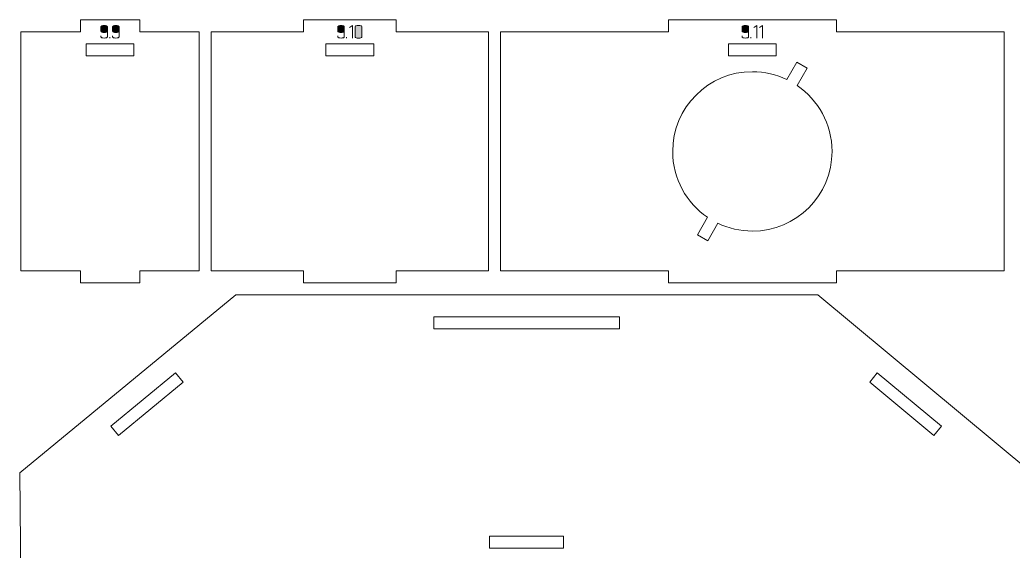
# Model space of a CAD drawing. Header units: centimetres. Extents: x -191 to 212, y -234 to 239.
# Drawn here: x 86.38 to 111.31, y -210.82 to -197.49 of the extents above; entities that cross this region are included whole.
import ezdxf

# ---------------------------------------------------------------- set-up
doc = ezdxf.new("R2010")
doc.units = ezdxf.units.CM
doc.header["$MEASUREMENT"] = 0
doc.layers.add('Capa 1', color=7, linetype='Continuous')

msp = doc.modelspace()

# ---------------------------------------------------------------- hatches: boundary and pattern name
at = {"layer": 'Capa 1', "true_color": 0x3e4095}
h = msp.add_hatch(color=175, dxfattribs=at)
edge = h.paths.add_edge_path()
edge.add_spline(control_points=[(88.41371, -197.77683), (88.41371, -197.78661), (88.42158, -197.79494), (88.43733, -197.80182), (88.45307, -197.8087), (88.47272, -197.81214), (88.49626, -197.81214), (88.5195, -197.81275), (88.53906, -197.80992), (88.55496, -197.80366), (88.57086, -197.79739), (88.57881, -197.78844), (88.57881, -197.77683), (88.57881, -197.77683), (88.57881, -197.66951), (88.57881, -197.66951), (88.57881, -197.65973), (88.57094, -197.6514), (88.55519, -197.64452), (88.53945, -197.63764), (88.5198, -197.6342), (88.49626, -197.6342), (88.47272, -197.6342), (88.45307, -197.63764), (88.43733, -197.64452), (88.42158, -197.6514), (88.41371, -197.65973), (88.41371, -197.66951), (88.41371, -197.66951), (88.41371, -197.77683), (88.41371, -197.77683)], knot_values=[0, 0, 0, 0, 0.1, 0.1, 0.1, 0.2, 0.2, 0.2, 0.3, 0.3, 0.3, 0.4, 0.4, 0.4, 0.5, 0.5, 0.5, 0.6, 0.6, 0.6, 0.7, 0.7, 0.7, 0.8, 0.8, 0.8, 0.9, 0.9, 0.9, 1, 1, 1, 1], degree=3, periodic=1)
h = msp.add_hatch(color=175, dxfattribs=at)
edge = h.paths.add_edge_path()
edge.add_spline(control_points=[(88.49626, -197.95064), (88.47272, -197.95064), (88.45307, -197.9472), (88.43733, -197.94032), (88.42158, -197.93344), (88.41371, -197.92511), (88.41371, -197.91533), (88.41371, -197.91533), (88.41371, -197.8901), (88.41371, -197.8901), (88.41371, -197.8901), (88.41371, -197.91533), (88.41371, -197.91533), (88.41371, -197.92511), (88.42158, -197.93344), (88.43733, -197.94032), (88.45307, -197.9472), (88.47272, -197.95064), (88.49626, -197.95064), (88.5198, -197.95064), (88.53945, -197.9472), (88.55519, -197.94032), (88.57094, -197.93344), (88.57881, -197.92511), (88.57881, -197.91533), (88.57881, -197.91533), (88.57881, -197.77683), (88.57881, -197.77683), (88.57881, -197.78844), (88.57086, -197.79739), (88.55496, -197.80366), (88.53906, -197.80992), (88.5195, -197.81275), (88.49626, -197.81214), (88.47272, -197.81214), (88.45307, -197.8087), (88.43733, -197.80182), (88.42158, -197.79494), (88.41371, -197.78661), (88.41371, -197.77683), (88.41371, -197.77683), (88.41371, -197.66951), (88.41371, -197.66951), (88.41371, -197.65973), (88.42158, -197.6514), (88.43733, -197.64452), (88.45307, -197.63764), (88.47272, -197.6342), (88.49626, -197.6342), (88.5198, -197.6342), (88.53945, -197.63764), (88.55519, -197.64452), (88.57094, -197.6514), (88.57881, -197.65973), (88.57881, -197.66951), (88.57881, -197.66951), (88.57881, -197.77683), (88.57881, -197.77683), (88.57881, -197.77683), (88.57881, -197.91533), (88.57881, -197.91533), (88.57881, -197.92511), (88.57094, -197.93344), (88.55519, -197.94032), (88.53945, -197.9472), (88.5198, -197.95064), (88.49626, -197.95064)], knot_values=[0, 0, 0, 0, 0.04545455, 0.04545455, 0.04545455, 0.09090909, 0.09090909, 0.09090909, 0.13636364, 0.13636364, 0.13636364, 0.18181818, 0.18181818, 0.18181818, 0.22727273, 0.22727273, 0.22727273, 0.27272727, 0.27272727, 0.27272727, 0.31818182, 0.31818182, 0.31818182, 0.36363636, 0.36363636, 0.36363636, 0.40909091, 0.40909091, 0.40909091, 0.45454545, 0.45454545, 0.45454545, 0.5, 0.5, 0.5, 0.54545455, 0.54545455, 0.54545455, 0.59090909, 0.59090909, 0.59090909, 0.63636364, 0.63636364, 0.63636364, 0.68181818, 0.68181818, 0.68181818, 0.72727273, 0.72727273, 0.72727273, 0.77272727, 0.77272727, 0.77272727, 0.81818182, 0.81818182, 0.81818182, 0.86363636, 0.86363636, 0.86363636, 0.90909091, 0.90909091, 0.90909091, 0.95454545, 0.95454545, 0.95454545, 1, 1, 1, 1], degree=3, periodic=1)
h = msp.add_hatch(color=175, dxfattribs=at)
edge = h.paths.add_edge_path()
edge.add_spline(control_points=[(88.70722, -197.77683), (88.70722, -197.78661), (88.71509, -197.79494), (88.73084, -197.80182), (88.74658, -197.8087), (88.76623, -197.81214), (88.78977, -197.81214), (88.81301, -197.81275), (88.83257, -197.80992), (88.84847, -197.80366), (88.86437, -197.79739), (88.87232, -197.78844), (88.87232, -197.77683), (88.87232, -197.77683), (88.87232, -197.66951), (88.87232, -197.66951), (88.87232, -197.65973), (88.86445, -197.6514), (88.8487, -197.64452), (88.83296, -197.63764), (88.81331, -197.6342), (88.78977, -197.6342), (88.76623, -197.6342), (88.74658, -197.63764), (88.73084, -197.64452), (88.71509, -197.6514), (88.70722, -197.65973), (88.70722, -197.66951), (88.70722, -197.66951), (88.70722, -197.77683), (88.70722, -197.77683)], knot_values=[0, 0, 0, 0, 0.1, 0.1, 0.1, 0.2, 0.2, 0.2, 0.3, 0.3, 0.3, 0.4, 0.4, 0.4, 0.5, 0.5, 0.5, 0.6, 0.6, 0.6, 0.7, 0.7, 0.7, 0.8, 0.8, 0.8, 0.9, 0.9, 0.9, 1, 1, 1, 1], degree=3, periodic=1)
h = msp.add_hatch(color=175, dxfattribs=at)
edge = h.paths.add_edge_path()
edge.add_spline(control_points=[(88.78977, -197.95064), (88.76623, -197.95064), (88.74658, -197.9472), (88.73084, -197.94032), (88.71509, -197.93344), (88.70722, -197.92511), (88.70722, -197.91533), (88.70722, -197.91533), (88.70722, -197.8901), (88.70722, -197.8901), (88.70722, -197.8901), (88.70722, -197.91533), (88.70722, -197.91533), (88.70722, -197.92511), (88.71509, -197.93344), (88.73084, -197.94032), (88.74658, -197.9472), (88.76623, -197.95064), (88.78977, -197.95064), (88.81331, -197.95064), (88.83296, -197.9472), (88.8487, -197.94032), (88.86445, -197.93344), (88.87232, -197.92511), (88.87232, -197.91533), (88.87232, -197.91533), (88.87232, -197.77683), (88.87232, -197.77683), (88.87232, -197.78844), (88.86437, -197.79739), (88.84847, -197.80366), (88.83257, -197.80992), (88.81301, -197.81275), (88.78977, -197.81214), (88.76623, -197.81214), (88.74658, -197.8087), (88.73084, -197.80182), (88.71509, -197.79494), (88.70722, -197.78661), (88.70722, -197.77683), (88.70722, -197.77683), (88.70722, -197.66951), (88.70722, -197.66951), (88.70722, -197.65973), (88.71509, -197.6514), (88.73084, -197.64452), (88.74658, -197.63764), (88.76623, -197.6342), (88.78977, -197.6342), (88.81331, -197.6342), (88.83296, -197.63764), (88.8487, -197.64452), (88.86445, -197.6514), (88.87232, -197.65973), (88.87232, -197.66951), (88.87232, -197.66951), (88.87232, -197.77683), (88.87232, -197.77683), (88.87232, -197.77683), (88.87232, -197.91533), (88.87232, -197.91533), (88.87232, -197.92511), (88.86445, -197.93344), (88.8487, -197.94032), (88.83296, -197.9472), (88.81331, -197.95064), (88.78977, -197.95064)], knot_values=[0, 0, 0, 0, 0.04545455, 0.04545455, 0.04545455, 0.09090909, 0.09090909, 0.09090909, 0.13636364, 0.13636364, 0.13636364, 0.18181818, 0.18181818, 0.18181818, 0.22727273, 0.22727273, 0.22727273, 0.27272727, 0.27272727, 0.27272727, 0.31818182, 0.31818182, 0.31818182, 0.36363636, 0.36363636, 0.36363636, 0.40909091, 0.40909091, 0.40909091, 0.45454545, 0.45454545, 0.45454545, 0.5, 0.5, 0.5, 0.54545455, 0.54545455, 0.54545455, 0.59090909, 0.59090909, 0.59090909, 0.63636364, 0.63636364, 0.63636364, 0.68181818, 0.68181818, 0.68181818, 0.72727273, 0.72727273, 0.72727273, 0.77272727, 0.77272727, 0.77272727, 0.81818182, 0.81818182, 0.81818182, 0.86363636, 0.86363636, 0.86363636, 0.90909091, 0.90909091, 0.90909091, 0.95454545, 0.95454545, 0.95454545, 1, 1, 1, 1], degree=3, periodic=1)
h = msp.add_hatch(color=175, dxfattribs=at)
edge = h.paths.add_edge_path()
edge.add_spline(control_points=[(94.35863, -197.77683), (94.35863, -197.78661), (94.3665, -197.79494), (94.38225, -197.80182), (94.39799, -197.8087), (94.41764, -197.81214), (94.44118, -197.81214), (94.46442, -197.81275), (94.48398, -197.80992), (94.49988, -197.80366), (94.51578, -197.79739), (94.52373, -197.78844), (94.52373, -197.77683), (94.52373, -197.77683), (94.52373, -197.66951), (94.52373, -197.66951), (94.52373, -197.65973), (94.51586, -197.6514), (94.50011, -197.64452), (94.48437, -197.63764), (94.46472, -197.6342), (94.44118, -197.6342), (94.41764, -197.6342), (94.39799, -197.63764), (94.38225, -197.64452), (94.3665, -197.6514), (94.35863, -197.65973), (94.35863, -197.66951), (94.35863, -197.66951), (94.35863, -197.77683), (94.35863, -197.77683)], knot_values=[0, 0, 0, 0, 0.1, 0.1, 0.1, 0.2, 0.2, 0.2, 0.3, 0.3, 0.3, 0.4, 0.4, 0.4, 0.5, 0.5, 0.5, 0.6, 0.6, 0.6, 0.7, 0.7, 0.7, 0.8, 0.8, 0.8, 0.9, 0.9, 0.9, 1, 1, 1, 1], degree=3, periodic=1)
h = msp.add_hatch(color=175, dxfattribs=at)
edge = h.paths.add_edge_path()
edge.add_spline(control_points=[(94.44118, -197.95064), (94.41764, -197.95064), (94.39799, -197.9472), (94.38225, -197.94032), (94.3665, -197.93344), (94.35863, -197.92511), (94.35863, -197.91533), (94.35863, -197.91533), (94.35863, -197.8901), (94.35863, -197.8901), (94.35863, -197.8901), (94.35863, -197.91533), (94.35863, -197.91533), (94.35863, -197.92511), (94.3665, -197.93344), (94.38225, -197.94032), (94.39799, -197.9472), (94.41764, -197.95064), (94.44118, -197.95064), (94.46472, -197.95064), (94.48437, -197.9472), (94.50011, -197.94032), (94.51586, -197.93344), (94.52373, -197.92511), (94.52373, -197.91533), (94.52373, -197.91533), (94.52373, -197.77683), (94.52373, -197.77683), (94.52373, -197.78844), (94.51578, -197.79739), (94.49988, -197.80366), (94.48398, -197.80992), (94.46442, -197.81275), (94.44118, -197.81214), (94.41764, -197.81214), (94.39799, -197.8087), (94.38225, -197.80182), (94.3665, -197.79494), (94.35863, -197.78661), (94.35863, -197.77683), (94.35863, -197.77683), (94.35863, -197.66951), (94.35863, -197.66951), (94.35863, -197.65973), (94.3665, -197.6514), (94.38225, -197.64452), (94.39799, -197.63764), (94.41764, -197.6342), (94.44118, -197.6342), (94.46472, -197.6342), (94.48437, -197.63764), (94.50011, -197.64452), (94.51586, -197.6514), (94.52373, -197.65973), (94.52373, -197.66951), (94.52373, -197.66951), (94.52373, -197.77683), (94.52373, -197.77683), (94.52373, -197.77683), (94.52373, -197.91533), (94.52373, -197.91533), (94.52373, -197.92511), (94.51586, -197.93344), (94.50011, -197.94032), (94.48437, -197.9472), (94.46472, -197.95064), (94.44118, -197.95064)], knot_values=[0, 0, 0, 0, 0.04545455, 0.04545455, 0.04545455, 0.09090909, 0.09090909, 0.09090909, 0.13636364, 0.13636364, 0.13636364, 0.18181818, 0.18181818, 0.18181818, 0.22727273, 0.22727273, 0.22727273, 0.27272727, 0.27272727, 0.27272727, 0.31818182, 0.31818182, 0.31818182, 0.36363636, 0.36363636, 0.36363636, 0.40909091, 0.40909091, 0.40909091, 0.45454545, 0.45454545, 0.45454545, 0.5, 0.5, 0.5, 0.54545455, 0.54545455, 0.54545455, 0.59090909, 0.59090909, 0.59090909, 0.63636364, 0.63636364, 0.63636364, 0.68181818, 0.68181818, 0.68181818, 0.72727273, 0.72727273, 0.72727273, 0.77272727, 0.77272727, 0.77272727, 0.81818182, 0.81818182, 0.81818182, 0.86363636, 0.86363636, 0.86363636, 0.90909091, 0.90909091, 0.90909091, 0.95454545, 0.95454545, 0.95454545, 1, 1, 1, 1], degree=3, periodic=1)
h = msp.add_hatch(color=175, dxfattribs=at)
edge = h.paths.add_edge_path()
edge.add_spline(control_points=[(94.72827, -197.63374), (94.72827, -197.63374), (94.65214, -197.68648), (94.65214, -197.68648), (94.65214, -197.68648), (94.72827, -197.63374), (94.72827, -197.63374), (94.72827, -197.63374), (94.72827, -197.95064), (94.72827, -197.95064), (94.72827, -197.95064), (94.72827, -197.63374), (94.72827, -197.63374)], knot_values=[0, 0, 0, 0, 0.25, 0.25, 0.25, 0.5, 0.5, 0.5, 0.75, 0.75, 0.75, 1, 1, 1, 1], degree=3, periodic=1)
h = msp.add_hatch(color=175, dxfattribs=at)
edge = h.paths.add_edge_path()
edge.add_spline(control_points=[(94.7989, -197.92679), (94.7989, -197.93658), (94.80677, -197.943), (94.82252, -197.94605), (94.83826, -197.94911), (94.85791, -197.95064), (94.88145, -197.95064), (94.90499, -197.95064), (94.92464, -197.94911), (94.94038, -197.94605), (94.95613, -197.943), (94.964, -197.93658), (94.964, -197.92679), (94.964, -197.92679), (94.964, -197.65851), (94.964, -197.65851), (94.964, -197.64872), (94.95613, -197.64222), (94.94038, -197.63901), (94.92464, -197.6358), (94.90499, -197.6342), (94.88145, -197.6342), (94.85791, -197.6342), (94.83826, -197.6358), (94.82252, -197.63901), (94.80677, -197.64222), (94.7989, -197.64872), (94.7989, -197.65851), (94.7989, -197.65851), (94.7989, -197.92679), (94.7989, -197.92679)], knot_values=[0, 0, 0, 0, 0.1, 0.1, 0.1, 0.2, 0.2, 0.2, 0.3, 0.3, 0.3, 0.4, 0.4, 0.4, 0.5, 0.5, 0.5, 0.6, 0.6, 0.6, 0.7, 0.7, 0.7, 0.8, 0.8, 0.8, 0.9, 0.9, 0.9, 1, 1, 1, 1], degree=3, periodic=1)
h = msp.add_hatch(color=175, dxfattribs=at)
edge = h.paths.add_edge_path()
edge.add_spline(control_points=[(94.964, -197.92679), (94.964, -197.93658), (94.95613, -197.943), (94.94038, -197.94605), (94.92464, -197.94911), (94.90499, -197.95064), (94.88145, -197.95064), (94.85791, -197.95064), (94.83826, -197.94911), (94.82252, -197.94605), (94.80677, -197.943), (94.7989, -197.93658), (94.7989, -197.92679), (94.7989, -197.92679), (94.7989, -197.65851), (94.7989, -197.65851), (94.7989, -197.64872), (94.80677, -197.64222), (94.82252, -197.63901), (94.83826, -197.6358), (94.85791, -197.6342), (94.88145, -197.6342), (94.90499, -197.6342), (94.92464, -197.6358), (94.94038, -197.63901), (94.95613, -197.64222), (94.964, -197.64872), (94.964, -197.65851), (94.964, -197.65851), (94.964, -197.92679), (94.964, -197.92679)], knot_values=[0, 0, 0, 0, 0.1, 0.1, 0.1, 0.2, 0.2, 0.2, 0.3, 0.3, 0.3, 0.4, 0.4, 0.4, 0.5, 0.5, 0.5, 0.6, 0.6, 0.6, 0.7, 0.7, 0.7, 0.8, 0.8, 0.8, 0.9, 0.9, 0.9, 1, 1, 1, 1], degree=3, periodic=1)
h = msp.add_hatch(color=175, dxfattribs=at)
edge = h.paths.add_edge_path()
edge.add_spline(control_points=[(104.50886, -197.77683), (104.50886, -197.78661), (104.51673, -197.79494), (104.53248, -197.80182), (104.54822, -197.8087), (104.56787, -197.81214), (104.59141, -197.81214), (104.61465, -197.81275), (104.63421, -197.80992), (104.65011, -197.80366), (104.66601, -197.79739), (104.67396, -197.78844), (104.67396, -197.77683), (104.67396, -197.77683), (104.67396, -197.66951), (104.67396, -197.66951), (104.67396, -197.65973), (104.66609, -197.6514), (104.65034, -197.64452), (104.6346, -197.63764), (104.61495, -197.6342), (104.59141, -197.6342), (104.56787, -197.6342), (104.54822, -197.63764), (104.53248, -197.64452), (104.51673, -197.6514), (104.50886, -197.65973), (104.50886, -197.66951), (104.50886, -197.66951), (104.50886, -197.77683), (104.50886, -197.77683)], knot_values=[0, 0, 0, 0, 0.1, 0.1, 0.1, 0.2, 0.2, 0.2, 0.3, 0.3, 0.3, 0.4, 0.4, 0.4, 0.5, 0.5, 0.5, 0.6, 0.6, 0.6, 0.7, 0.7, 0.7, 0.8, 0.8, 0.8, 0.9, 0.9, 0.9, 1, 1, 1, 1], degree=3, periodic=1)
h = msp.add_hatch(color=175, dxfattribs=at)
edge = h.paths.add_edge_path()
edge.add_spline(control_points=[(104.59141, -197.95064), (104.56787, -197.95064), (104.54822, -197.9472), (104.53248, -197.94032), (104.51673, -197.93344), (104.50886, -197.92511), (104.50886, -197.91533), (104.50886, -197.91533), (104.50886, -197.8901), (104.50886, -197.8901), (104.50886, -197.8901), (104.50886, -197.91533), (104.50886, -197.91533), (104.50886, -197.92511), (104.51673, -197.93344), (104.53248, -197.94032), (104.54822, -197.9472), (104.56787, -197.95064), (104.59141, -197.95064), (104.61495, -197.95064), (104.6346, -197.9472), (104.65034, -197.94032), (104.66609, -197.93344), (104.67396, -197.92511), (104.67396, -197.91533), (104.67396, -197.91533), (104.67396, -197.77683), (104.67396, -197.77683), (104.67396, -197.78844), (104.66601, -197.79739), (104.65011, -197.80366), (104.63421, -197.80992), (104.61465, -197.81275), (104.59141, -197.81214), (104.56787, -197.81214), (104.54822, -197.8087), (104.53248, -197.80182), (104.51673, -197.79494), (104.50886, -197.78661), (104.50886, -197.77683), (104.50886, -197.77683), (104.50886, -197.66951), (104.50886, -197.66951), (104.50886, -197.65973), (104.51673, -197.6514), (104.53248, -197.64452), (104.54822, -197.63764), (104.56787, -197.6342), (104.59141, -197.6342), (104.61495, -197.6342), (104.6346, -197.63764), (104.65034, -197.64452), (104.66609, -197.6514), (104.67396, -197.65973), (104.67396, -197.66951), (104.67396, -197.66951), (104.67396, -197.77683), (104.67396, -197.77683), (104.67396, -197.77683), (104.67396, -197.91533), (104.67396, -197.91533), (104.67396, -197.92511), (104.66609, -197.93344), (104.65034, -197.94032), (104.6346, -197.9472), (104.61495, -197.95064), (104.59141, -197.95064)], knot_values=[0, 0, 0, 0, 0.04545455, 0.04545455, 0.04545455, 0.09090909, 0.09090909, 0.09090909, 0.13636364, 0.13636364, 0.13636364, 0.18181818, 0.18181818, 0.18181818, 0.22727273, 0.22727273, 0.22727273, 0.27272727, 0.27272727, 0.27272727, 0.31818182, 0.31818182, 0.31818182, 0.36363636, 0.36363636, 0.36363636, 0.40909091, 0.40909091, 0.40909091, 0.45454545, 0.45454545, 0.45454545, 0.5, 0.5, 0.5, 0.54545455, 0.54545455, 0.54545455, 0.59090909, 0.59090909, 0.59090909, 0.63636364, 0.63636364, 0.63636364, 0.68181818, 0.68181818, 0.68181818, 0.72727273, 0.72727273, 0.72727273, 0.77272727, 0.77272727, 0.77272727, 0.81818182, 0.81818182, 0.81818182, 0.86363636, 0.86363636, 0.86363636, 0.90909091, 0.90909091, 0.90909091, 0.95454545, 0.95454545, 0.95454545, 1, 1, 1, 1], degree=3, periodic=1)
h = msp.add_hatch(color=175, dxfattribs=at)
edge = h.paths.add_edge_path()
edge.add_spline(control_points=[(104.8785, -197.63374), (104.8785, -197.63374), (104.80237, -197.68648), (104.80237, -197.68648), (104.80237, -197.68648), (104.8785, -197.63374), (104.8785, -197.63374), (104.8785, -197.63374), (104.8785, -197.95064), (104.8785, -197.95064), (104.8785, -197.95064), (104.8785, -197.63374), (104.8785, -197.63374)], knot_values=[0, 0, 0, 0, 0.25, 0.25, 0.25, 0.5, 0.5, 0.5, 0.75, 0.75, 0.75, 1, 1, 1, 1], degree=3, periodic=1)
h = msp.add_hatch(color=175, dxfattribs=at)
edge = h.paths.add_edge_path()
edge.add_spline(control_points=[(105.02526, -197.63374), (105.02526, -197.63374), (104.94913, -197.68648), (104.94913, -197.68648), (104.94913, -197.68648), (105.02526, -197.63374), (105.02526, -197.63374), (105.02526, -197.63374), (105.02526, -197.95064), (105.02526, -197.95064), (105.02526, -197.95064), (105.02526, -197.63374), (105.02526, -197.63374)], knot_values=[0, 0, 0, 0, 0.25, 0.25, 0.25, 0.5, 0.5, 0.5, 0.75, 0.75, 0.75, 1, 1, 1, 1], degree=3, periodic=1)
h = msp.add_hatch(color=175, dxfattribs=at)
edge = h.paths.add_edge_path()
edge.add_spline(control_points=[(88.63384, -197.95064), (88.63384, -197.95064), (88.63384, -197.92817), (88.63384, -197.92817), (88.63384, -197.92817), (88.63384, -197.95064), (88.63384, -197.95064)], knot_values=[0, 0, 0, 0, 0.5, 0.5, 0.5, 1, 1, 1, 1], degree=3, periodic=1)
h = msp.add_hatch(color=175, dxfattribs=at)
edge = h.paths.add_edge_path()
edge.add_spline(control_points=[(94.57876, -197.95064), (94.57876, -197.95064), (94.57876, -197.92817), (94.57876, -197.92817), (94.57876, -197.92817), (94.57876, -197.95064), (94.57876, -197.95064)], knot_values=[0, 0, 0, 0, 0.5, 0.5, 0.5, 1, 1, 1, 1], degree=3, periodic=1)
h = msp.add_hatch(color=175, dxfattribs=at)
edge = h.paths.add_edge_path()
edge.add_spline(control_points=[(104.72899, -197.95064), (104.72899, -197.95064), (104.72899, -197.92817), (104.72899, -197.92817), (104.72899, -197.92817), (104.72899, -197.95064), (104.72899, -197.95064)], knot_values=[0, 0, 0, 0, 0.5, 0.5, 0.5, 1, 1, 1, 1], degree=3, periodic=1)

# ---------------------------------------------------------------- linework, layer by layer
at = {"layer": 'Capa 1', "color": 240, "lineweight": 20}
for points, knots in [([(86.40512, -197.79344), (86.40512, -197.79344), (86.40512, -203.79344), (86.40512, -203.79344), (86.40512, -203.79344), (87.89705, -203.79344), (87.89705, -203.79344), (87.89705, -203.79344), (87.89705, -204.09344), (87.89705, -204.09344), (87.89705, -204.09344), (89.38898, -204.09344), (89.38898, -204.09344), (89.38898, -204.09344), (89.38898, -203.79344), (89.38898, -203.79344), (89.38898, -203.79344), (90.88091, -203.79344), (90.88091, -203.79344), (90.88091, -203.79344), (90.88091, -197.79344), (90.88091, -197.79344), (90.88091, -197.79344), (89.38898, -197.79344), (89.38898, -197.79344), (89.38898, -197.79344), (89.38898, -197.49344), (89.38898, -197.49344), (89.38898, -197.49344), (87.89705, -197.49344), (87.89705, -197.49344), (87.89705, -197.49344), (87.89705, -197.79344), (87.89705, -197.79344), (87.89705, -197.79344), (86.40512, -197.79344), (86.40512, -197.79344)], [0, 0, 0, 0, 0.08333333, 0.08333333, 0.08333333, 0.16666667, 0.16666667, 0.16666667, 0.25, 0.25, 0.25, 0.33333333, 0.33333333, 0.33333333, 0.41666667, 0.41666667, 0.41666667, 0.5, 0.5, 0.5, 0.58333333, 0.58333333, 0.58333333, 0.66666667, 0.66666667, 0.66666667, 0.75, 0.75, 0.75, 0.83333333, 0.83333333, 0.83333333, 0.91666667, 0.91666667, 0.91666667, 1, 1, 1, 1]), ([(91.18091, -197.79344), (91.18091, -197.79344), (91.18091, -203.79344), (91.18091, -203.79344), (91.18091, -203.79344), (93.50118, -203.79344), (93.50118, -203.79344), (93.50118, -203.79344), (93.50118, -204.09344), (93.50118, -204.09344), (93.50118, -204.09344), (95.82145, -204.09344), (95.82145, -204.09344), (95.82145, -204.09344), (95.82145, -203.79344), (95.82145, -203.79344), (95.82145, -203.79344), (98.14172, -203.79344), (98.14172, -203.79344), (98.14172, -203.79344), (98.14172, -197.79344), (98.14172, -197.79344), (98.14172, -197.79344), (95.82145, -197.79344), (95.82145, -197.79344), (95.82145, -197.79344), (95.82145, -197.49344), (95.82145, -197.49344), (95.82145, -197.49344), (93.50118, -197.49344), (93.50118, -197.49344), (93.50118, -197.49344), (93.50118, -197.79344), (93.50118, -197.79344), (93.50118, -197.79344), (91.18091, -197.79344), (91.18091, -197.79344)], [0, 0, 0, 0, 0.08333333, 0.08333333, 0.08333333, 0.16666667, 0.16666667, 0.16666667, 0.25, 0.25, 0.25, 0.33333333, 0.33333333, 0.33333333, 0.41666667, 0.41666667, 0.41666667, 0.5, 0.5, 0.5, 0.58333333, 0.58333333, 0.58333333, 0.66666667, 0.66666667, 0.66666667, 0.75, 0.75, 0.75, 0.83333333, 0.83333333, 0.83333333, 0.91666667, 0.91666667, 0.91666667, 1, 1, 1, 1]), ([(98.44172, -197.79344), (98.44172, -197.79344), (98.44172, -203.79344), (98.44172, -203.79344), (98.44172, -203.79344), (102.65862, -203.79344), (102.65862, -203.79344), (102.65862, -203.79344), (102.65862, -204.09344), (102.65862, -204.09344), (102.65862, -204.09344), (106.87551, -204.09344), (106.87551, -204.09344), (106.87551, -204.09344), (106.87551, -203.79344), (106.87551, -203.79344), (106.87551, -203.79344), (111.0924, -203.79344), (111.0924, -203.79344), (111.0924, -203.79344), (111.0924, -197.79344), (111.0924, -197.79344), (111.0924, -197.79344), (106.87551, -197.79344), (106.87551, -197.79344), (106.87551, -197.79344), (106.87551, -197.49344), (106.87551, -197.49344), (106.87551, -197.49344), (102.65862, -197.49344), (102.65862, -197.49344), (102.65862, -197.49344), (102.65862, -197.79344), (102.65862, -197.79344), (102.65862, -197.79344), (98.44172, -197.79344), (98.44172, -197.79344)], [0, 0, 0, 0, 0.08333333, 0.08333333, 0.08333333, 0.16666667, 0.16666667, 0.16666667, 0.25, 0.25, 0.25, 0.33333333, 0.33333333, 0.33333333, 0.41666667, 0.41666667, 0.41666667, 0.5, 0.5, 0.5, 0.58333333, 0.58333333, 0.58333333, 0.66666667, 0.66666667, 0.66666667, 0.75, 0.75, 0.75, 0.83333333, 0.83333333, 0.83333333, 0.91666667, 0.91666667, 0.91666667, 1, 1, 1, 1]), ([(88.04301, -198.39352), (88.04301, -198.39352), (89.24301, -198.39352), (89.24301, -198.39352), (89.24301, -198.39352), (89.24301, -198.09352), (89.24301, -198.09352), (89.24301, -198.09352), (88.04301, -198.09352), (88.04301, -198.09352), (88.04301, -198.09352), (88.04301, -198.39352), (88.04301, -198.39352)], [0, 0, 0, 0, 0.25, 0.25, 0.25, 0.5, 0.5, 0.5, 0.75, 0.75, 0.75, 1, 1, 1, 1]), ([(94.06131, -198.39352), (94.06131, -198.39352), (95.26131, -198.39352), (95.26131, -198.39352), (95.26131, -198.39352), (95.26131, -198.09352), (95.26131, -198.09352), (95.26131, -198.09352), (94.06131, -198.09352), (94.06131, -198.09352), (94.06131, -198.09352), (94.06131, -198.39352), (94.06131, -198.39352)], [0, 0, 0, 0, 0.25, 0.25, 0.25, 0.5, 0.5, 0.5, 0.75, 0.75, 0.75, 1, 1, 1, 1]), ([(104.16706, -198.39352), (104.16706, -198.39352), (105.36706, -198.39352), (105.36706, -198.39352), (105.36706, -198.39352), (105.36706, -198.09352), (105.36706, -198.09352), (105.36706, -198.09352), (104.16706, -198.09352), (104.16706, -198.09352), (104.16706, -198.09352), (104.16706, -198.39352), (104.16706, -198.39352)], [0, 0, 0, 0, 0.25, 0.25, 0.25, 0.5, 0.5, 0.5, 0.75, 0.75, 0.75, 1, 1, 1, 1]), ([(104.76706, -198.79344), (105.07789, -198.79344), (105.37215, -198.86435), (105.63457, -198.99087), (105.63457, -198.99087), (105.88716, -198.55338), (105.88716, -198.55338), (105.88716, -198.55338), (106.14696, -198.70338), (106.14696, -198.70338), (106.14696, -198.70338), (105.89419, -199.14119), (105.89419, -199.14119), (106.42115, -199.50137), (106.76706, -200.10697), (106.76706, -200.79344), (106.76706, -201.89801), (105.87163, -202.79344), (104.76706, -202.79344), (104.45623, -202.79344), (104.16195, -202.72255), (103.89955, -202.59601), (103.89955, -202.59601), (103.64696, -203.0335), (103.64696, -203.0335), (103.64696, -203.0335), (103.38716, -202.8835), (103.38716, -202.8835), (103.38716, -202.8835), (103.63993, -202.44569), (103.63993, -202.44569), (103.11297, -202.08551), (102.76706, -201.47991), (102.76706, -200.79344), (102.76706, -199.68887), (103.66249, -198.79344), (104.76706, -198.79344)], [0, 0, 0, 0, 0.08333333, 0.08333333, 0.08333333, 0.16666667, 0.16666667, 0.16666667, 0.25, 0.25, 0.25, 0.33333333, 0.33333333, 0.33333333, 0.41666667, 0.41666667, 0.41666667, 0.5, 0.5, 0.5, 0.58333333, 0.58333333, 0.58333333, 0.66666667, 0.66666667, 0.66666667, 0.75, 0.75, 0.75, 0.83333333, 0.83333333, 0.83333333, 0.91666667, 0.91666667, 0.91666667, 1, 1, 1, 1])]:
    msp.add_open_spline(points, degree=3, knots=knots, dxfattribs=at)
at = {"layer": 'Capa 1', "color": 114, "lineweight": 9}
for points, knots in [([(88.41371, -197.77683), (88.41371, -197.78661), (88.42158, -197.79494), (88.43733, -197.80182), (88.45307, -197.8087), (88.47272, -197.81214), (88.49626, -197.81214), (88.5195, -197.81275), (88.53906, -197.80992), (88.55496, -197.80366), (88.57086, -197.79739), (88.57881, -197.78844), (88.57881, -197.77683), (88.57881, -197.77683), (88.57881, -197.66951), (88.57881, -197.66951), (88.57881, -197.65973), (88.57094, -197.6514), (88.55519, -197.64452), (88.53945, -197.63764), (88.5198, -197.6342), (88.49626, -197.6342), (88.47272, -197.6342), (88.45307, -197.63764), (88.43733, -197.64452), (88.42158, -197.6514), (88.41371, -197.65973), (88.41371, -197.66951), (88.41371, -197.66951), (88.41371, -197.77683), (88.41371, -197.77683)], [0, 0, 0, 0, 0.1, 0.1, 0.1, 0.2, 0.2, 0.2, 0.3, 0.3, 0.3, 0.4, 0.4, 0.4, 0.5, 0.5, 0.5, 0.6, 0.6, 0.6, 0.7, 0.7, 0.7, 0.8, 0.8, 0.8, 0.9, 0.9, 0.9, 1, 1, 1, 1]), ([(88.49626, -197.95064), (88.47272, -197.95064), (88.45307, -197.9472), (88.43733, -197.94032), (88.42158, -197.93344), (88.41371, -197.92511), (88.41371, -197.91533), (88.41371, -197.91533), (88.41371, -197.8901), (88.41371, -197.8901), (88.41371, -197.8901), (88.41371, -197.91533), (88.41371, -197.91533), (88.41371, -197.92511), (88.42158, -197.93344), (88.43733, -197.94032), (88.45307, -197.9472), (88.47272, -197.95064), (88.49626, -197.95064), (88.5198, -197.95064), (88.53945, -197.9472), (88.55519, -197.94032), (88.57094, -197.93344), (88.57881, -197.92511), (88.57881, -197.91533), (88.57881, -197.91533), (88.57881, -197.77683), (88.57881, -197.77683), (88.57881, -197.78844), (88.57086, -197.79739), (88.55496, -197.80366), (88.53906, -197.80992), (88.5195, -197.81275), (88.49626, -197.81214), (88.47272, -197.81214), (88.45307, -197.8087), (88.43733, -197.80182), (88.42158, -197.79494), (88.41371, -197.78661), (88.41371, -197.77683), (88.41371, -197.77683), (88.41371, -197.66951), (88.41371, -197.66951), (88.41371, -197.65973), (88.42158, -197.6514), (88.43733, -197.64452), (88.45307, -197.63764), (88.47272, -197.6342), (88.49626, -197.6342), (88.5198, -197.6342), (88.53945, -197.63764), (88.55519, -197.64452), (88.57094, -197.6514), (88.57881, -197.65973), (88.57881, -197.66951), (88.57881, -197.66951), (88.57881, -197.77683), (88.57881, -197.77683), (88.57881, -197.77683), (88.57881, -197.91533), (88.57881, -197.91533), (88.57881, -197.92511), (88.57094, -197.93344), (88.55519, -197.94032), (88.53945, -197.9472), (88.5198, -197.95064), (88.49626, -197.95064)], [0, 0, 0, 0, 0.04545455, 0.04545455, 0.04545455, 0.09090909, 0.09090909, 0.09090909, 0.13636364, 0.13636364, 0.13636364, 0.18181818, 0.18181818, 0.18181818, 0.22727273, 0.22727273, 0.22727273, 0.27272727, 0.27272727, 0.27272727, 0.31818182, 0.31818182, 0.31818182, 0.36363636, 0.36363636, 0.36363636, 0.40909091, 0.40909091, 0.40909091, 0.45454545, 0.45454545, 0.45454545, 0.5, 0.5, 0.5, 0.54545455, 0.54545455, 0.54545455, 0.59090909, 0.59090909, 0.59090909, 0.63636364, 0.63636364, 0.63636364, 0.68181818, 0.68181818, 0.68181818, 0.72727273, 0.72727273, 0.72727273, 0.77272727, 0.77272727, 0.77272727, 0.81818182, 0.81818182, 0.81818182, 0.86363636, 0.86363636, 0.86363636, 0.90909091, 0.90909091, 0.90909091, 0.95454545, 0.95454545, 0.95454545, 1, 1, 1, 1]), ([(88.70722, -197.77683), (88.70722, -197.78661), (88.71509, -197.79494), (88.73084, -197.80182), (88.74658, -197.8087), (88.76623, -197.81214), (88.78977, -197.81214), (88.81301, -197.81275), (88.83257, -197.80992), (88.84847, -197.80366), (88.86437, -197.79739), (88.87232, -197.78844), (88.87232, -197.77683), (88.87232, -197.77683), (88.87232, -197.66951), (88.87232, -197.66951), (88.87232, -197.65973), (88.86445, -197.6514), (88.8487, -197.64452), (88.83296, -197.63764), (88.81331, -197.6342), (88.78977, -197.6342), (88.76623, -197.6342), (88.74658, -197.63764), (88.73084, -197.64452), (88.71509, -197.6514), (88.70722, -197.65973), (88.70722, -197.66951), (88.70722, -197.66951), (88.70722, -197.77683), (88.70722, -197.77683)], [0, 0, 0, 0, 0.1, 0.1, 0.1, 0.2, 0.2, 0.2, 0.3, 0.3, 0.3, 0.4, 0.4, 0.4, 0.5, 0.5, 0.5, 0.6, 0.6, 0.6, 0.7, 0.7, 0.7, 0.8, 0.8, 0.8, 0.9, 0.9, 0.9, 1, 1, 1, 1]), ([(88.78977, -197.95064), (88.76623, -197.95064), (88.74658, -197.9472), (88.73084, -197.94032), (88.71509, -197.93344), (88.70722, -197.92511), (88.70722, -197.91533), (88.70722, -197.91533), (88.70722, -197.8901), (88.70722, -197.8901), (88.70722, -197.8901), (88.70722, -197.91533), (88.70722, -197.91533), (88.70722, -197.92511), (88.71509, -197.93344), (88.73084, -197.94032), (88.74658, -197.9472), (88.76623, -197.95064), (88.78977, -197.95064), (88.81331, -197.95064), (88.83296, -197.9472), (88.8487, -197.94032), (88.86445, -197.93344), (88.87232, -197.92511), (88.87232, -197.91533), (88.87232, -197.91533), (88.87232, -197.77683), (88.87232, -197.77683), (88.87232, -197.78844), (88.86437, -197.79739), (88.84847, -197.80366), (88.83257, -197.80992), (88.81301, -197.81275), (88.78977, -197.81214), (88.76623, -197.81214), (88.74658, -197.8087), (88.73084, -197.80182), (88.71509, -197.79494), (88.70722, -197.78661), (88.70722, -197.77683), (88.70722, -197.77683), (88.70722, -197.66951), (88.70722, -197.66951), (88.70722, -197.65973), (88.71509, -197.6514), (88.73084, -197.64452), (88.74658, -197.63764), (88.76623, -197.6342), (88.78977, -197.6342), (88.81331, -197.6342), (88.83296, -197.63764), (88.8487, -197.64452), (88.86445, -197.6514), (88.87232, -197.65973), (88.87232, -197.66951), (88.87232, -197.66951), (88.87232, -197.77683), (88.87232, -197.77683), (88.87232, -197.77683), (88.87232, -197.91533), (88.87232, -197.91533), (88.87232, -197.92511), (88.86445, -197.93344), (88.8487, -197.94032), (88.83296, -197.9472), (88.81331, -197.95064), (88.78977, -197.95064)], [0, 0, 0, 0, 0.04545455, 0.04545455, 0.04545455, 0.09090909, 0.09090909, 0.09090909, 0.13636364, 0.13636364, 0.13636364, 0.18181818, 0.18181818, 0.18181818, 0.22727273, 0.22727273, 0.22727273, 0.27272727, 0.27272727, 0.27272727, 0.31818182, 0.31818182, 0.31818182, 0.36363636, 0.36363636, 0.36363636, 0.40909091, 0.40909091, 0.40909091, 0.45454545, 0.45454545, 0.45454545, 0.5, 0.5, 0.5, 0.54545455, 0.54545455, 0.54545455, 0.59090909, 0.59090909, 0.59090909, 0.63636364, 0.63636364, 0.63636364, 0.68181818, 0.68181818, 0.68181818, 0.72727273, 0.72727273, 0.72727273, 0.77272727, 0.77272727, 0.77272727, 0.81818182, 0.81818182, 0.81818182, 0.86363636, 0.86363636, 0.86363636, 0.90909091, 0.90909091, 0.90909091, 0.95454545, 0.95454545, 0.95454545, 1, 1, 1, 1]), ([(94.35863, -197.77683), (94.35863, -197.78661), (94.3665, -197.79494), (94.38225, -197.80182), (94.39799, -197.8087), (94.41764, -197.81214), (94.44118, -197.81214), (94.46442, -197.81275), (94.48398, -197.80992), (94.49988, -197.80366), (94.51578, -197.79739), (94.52373, -197.78844), (94.52373, -197.77683), (94.52373, -197.77683), (94.52373, -197.66951), (94.52373, -197.66951), (94.52373, -197.65973), (94.51586, -197.6514), (94.50011, -197.64452), (94.48437, -197.63764), (94.46472, -197.6342), (94.44118, -197.6342), (94.41764, -197.6342), (94.39799, -197.63764), (94.38225, -197.64452), (94.3665, -197.6514), (94.35863, -197.65973), (94.35863, -197.66951), (94.35863, -197.66951), (94.35863, -197.77683), (94.35863, -197.77683)], [0, 0, 0, 0, 0.1, 0.1, 0.1, 0.2, 0.2, 0.2, 0.3, 0.3, 0.3, 0.4, 0.4, 0.4, 0.5, 0.5, 0.5, 0.6, 0.6, 0.6, 0.7, 0.7, 0.7, 0.8, 0.8, 0.8, 0.9, 0.9, 0.9, 1, 1, 1, 1]), ([(94.44118, -197.95064), (94.41764, -197.95064), (94.39799, -197.9472), (94.38225, -197.94032), (94.3665, -197.93344), (94.35863, -197.92511), (94.35863, -197.91533), (94.35863, -197.91533), (94.35863, -197.8901), (94.35863, -197.8901), (94.35863, -197.8901), (94.35863, -197.91533), (94.35863, -197.91533), (94.35863, -197.92511), (94.3665, -197.93344), (94.38225, -197.94032), (94.39799, -197.9472), (94.41764, -197.95064), (94.44118, -197.95064), (94.46472, -197.95064), (94.48437, -197.9472), (94.50011, -197.94032), (94.51586, -197.93344), (94.52373, -197.92511), (94.52373, -197.91533), (94.52373, -197.91533), (94.52373, -197.77683), (94.52373, -197.77683), (94.52373, -197.78844), (94.51578, -197.79739), (94.49988, -197.80366), (94.48398, -197.80992), (94.46442, -197.81275), (94.44118, -197.81214), (94.41764, -197.81214), (94.39799, -197.8087), (94.38225, -197.80182), (94.3665, -197.79494), (94.35863, -197.78661), (94.35863, -197.77683), (94.35863, -197.77683), (94.35863, -197.66951), (94.35863, -197.66951), (94.35863, -197.65973), (94.3665, -197.6514), (94.38225, -197.64452), (94.39799, -197.63764), (94.41764, -197.6342), (94.44118, -197.6342), (94.46472, -197.6342), (94.48437, -197.63764), (94.50011, -197.64452), (94.51586, -197.6514), (94.52373, -197.65973), (94.52373, -197.66951), (94.52373, -197.66951), (94.52373, -197.77683), (94.52373, -197.77683), (94.52373, -197.77683), (94.52373, -197.91533), (94.52373, -197.91533), (94.52373, -197.92511), (94.51586, -197.93344), (94.50011, -197.94032), (94.48437, -197.9472), (94.46472, -197.95064), (94.44118, -197.95064)], [0, 0, 0, 0, 0.04545455, 0.04545455, 0.04545455, 0.09090909, 0.09090909, 0.09090909, 0.13636364, 0.13636364, 0.13636364, 0.18181818, 0.18181818, 0.18181818, 0.22727273, 0.22727273, 0.22727273, 0.27272727, 0.27272727, 0.27272727, 0.31818182, 0.31818182, 0.31818182, 0.36363636, 0.36363636, 0.36363636, 0.40909091, 0.40909091, 0.40909091, 0.45454545, 0.45454545, 0.45454545, 0.5, 0.5, 0.5, 0.54545455, 0.54545455, 0.54545455, 0.59090909, 0.59090909, 0.59090909, 0.63636364, 0.63636364, 0.63636364, 0.68181818, 0.68181818, 0.68181818, 0.72727273, 0.72727273, 0.72727273, 0.77272727, 0.77272727, 0.77272727, 0.81818182, 0.81818182, 0.81818182, 0.86363636, 0.86363636, 0.86363636, 0.90909091, 0.90909091, 0.90909091, 0.95454545, 0.95454545, 0.95454545, 1, 1, 1, 1]), ([(94.72827, -197.63374), (94.72827, -197.63374), (94.65214, -197.68648), (94.65214, -197.68648), (94.65214, -197.68648), (94.72827, -197.63374), (94.72827, -197.63374), (94.72827, -197.63374), (94.72827, -197.95064), (94.72827, -197.95064), (94.72827, -197.95064), (94.72827, -197.63374), (94.72827, -197.63374)], [0, 0, 0, 0, 0.25, 0.25, 0.25, 0.5, 0.5, 0.5, 0.75, 0.75, 0.75, 1, 1, 1, 1]), ([(94.7989, -197.92679), (94.7989, -197.93658), (94.80677, -197.943), (94.82252, -197.94605), (94.83826, -197.94911), (94.85791, -197.95064), (94.88145, -197.95064), (94.90499, -197.95064), (94.92464, -197.94911), (94.94038, -197.94605), (94.95613, -197.943), (94.964, -197.93658), (94.964, -197.92679), (94.964, -197.92679), (94.964, -197.65851), (94.964, -197.65851), (94.964, -197.64872), (94.95613, -197.64222), (94.94038, -197.63901), (94.92464, -197.6358), (94.90499, -197.6342), (94.88145, -197.6342), (94.85791, -197.6342), (94.83826, -197.6358), (94.82252, -197.63901), (94.80677, -197.64222), (94.7989, -197.64872), (94.7989, -197.65851), (94.7989, -197.65851), (94.7989, -197.92679), (94.7989, -197.92679)], [0, 0, 0, 0, 0.1, 0.1, 0.1, 0.2, 0.2, 0.2, 0.3, 0.3, 0.3, 0.4, 0.4, 0.4, 0.5, 0.5, 0.5, 0.6, 0.6, 0.6, 0.7, 0.7, 0.7, 0.8, 0.8, 0.8, 0.9, 0.9, 0.9, 1, 1, 1, 1]), ([(94.964, -197.92679), (94.964, -197.93658), (94.95613, -197.943), (94.94038, -197.94605), (94.92464, -197.94911), (94.90499, -197.95064), (94.88145, -197.95064), (94.85791, -197.95064), (94.83826, -197.94911), (94.82252, -197.94605), (94.80677, -197.943), (94.7989, -197.93658), (94.7989, -197.92679), (94.7989, -197.92679), (94.7989, -197.65851), (94.7989, -197.65851), (94.7989, -197.64872), (94.80677, -197.64222), (94.82252, -197.63901), (94.83826, -197.6358), (94.85791, -197.6342), (94.88145, -197.6342), (94.90499, -197.6342), (94.92464, -197.6358), (94.94038, -197.63901), (94.95613, -197.64222), (94.964, -197.64872), (94.964, -197.65851), (94.964, -197.65851), (94.964, -197.92679), (94.964, -197.92679)], [0, 0, 0, 0, 0.1, 0.1, 0.1, 0.2, 0.2, 0.2, 0.3, 0.3, 0.3, 0.4, 0.4, 0.4, 0.5, 0.5, 0.5, 0.6, 0.6, 0.6, 0.7, 0.7, 0.7, 0.8, 0.8, 0.8, 0.9, 0.9, 0.9, 1, 1, 1, 1]), ([(104.50886, -197.77683), (104.50886, -197.78661), (104.51673, -197.79494), (104.53248, -197.80182), (104.54822, -197.8087), (104.56787, -197.81214), (104.59141, -197.81214), (104.61465, -197.81275), (104.63421, -197.80992), (104.65011, -197.80366), (104.66601, -197.79739), (104.67396, -197.78844), (104.67396, -197.77683), (104.67396, -197.77683), (104.67396, -197.66951), (104.67396, -197.66951), (104.67396, -197.65973), (104.66609, -197.6514), (104.65034, -197.64452), (104.6346, -197.63764), (104.61495, -197.6342), (104.59141, -197.6342), (104.56787, -197.6342), (104.54822, -197.63764), (104.53248, -197.64452), (104.51673, -197.6514), (104.50886, -197.65973), (104.50886, -197.66951), (104.50886, -197.66951), (104.50886, -197.77683), (104.50886, -197.77683)], [0, 0, 0, 0, 0.1, 0.1, 0.1, 0.2, 0.2, 0.2, 0.3, 0.3, 0.3, 0.4, 0.4, 0.4, 0.5, 0.5, 0.5, 0.6, 0.6, 0.6, 0.7, 0.7, 0.7, 0.8, 0.8, 0.8, 0.9, 0.9, 0.9, 1, 1, 1, 1]), ([(104.59141, -197.95064), (104.56787, -197.95064), (104.54822, -197.9472), (104.53248, -197.94032), (104.51673, -197.93344), (104.50886, -197.92511), (104.50886, -197.91533), (104.50886, -197.91533), (104.50886, -197.8901), (104.50886, -197.8901), (104.50886, -197.8901), (104.50886, -197.91533), (104.50886, -197.91533), (104.50886, -197.92511), (104.51673, -197.93344), (104.53248, -197.94032), (104.54822, -197.9472), (104.56787, -197.95064), (104.59141, -197.95064), (104.61495, -197.95064), (104.6346, -197.9472), (104.65034, -197.94032), (104.66609, -197.93344), (104.67396, -197.92511), (104.67396, -197.91533), (104.67396, -197.91533), (104.67396, -197.77683), (104.67396, -197.77683), (104.67396, -197.78844), (104.66601, -197.79739), (104.65011, -197.80366), (104.63421, -197.80992), (104.61465, -197.81275), (104.59141, -197.81214), (104.56787, -197.81214), (104.54822, -197.8087), (104.53248, -197.80182), (104.51673, -197.79494), (104.50886, -197.78661), (104.50886, -197.77683), (104.50886, -197.77683), (104.50886, -197.66951), (104.50886, -197.66951), (104.50886, -197.65973), (104.51673, -197.6514), (104.53248, -197.64452), (104.54822, -197.63764), (104.56787, -197.6342), (104.59141, -197.6342), (104.61495, -197.6342), (104.6346, -197.63764), (104.65034, -197.64452), (104.66609, -197.6514), (104.67396, -197.65973), (104.67396, -197.66951), (104.67396, -197.66951), (104.67396, -197.77683), (104.67396, -197.77683), (104.67396, -197.77683), (104.67396, -197.91533), (104.67396, -197.91533), (104.67396, -197.92511), (104.66609, -197.93344), (104.65034, -197.94032), (104.6346, -197.9472), (104.61495, -197.95064), (104.59141, -197.95064)], [0, 0, 0, 0, 0.04545455, 0.04545455, 0.04545455, 0.09090909, 0.09090909, 0.09090909, 0.13636364, 0.13636364, 0.13636364, 0.18181818, 0.18181818, 0.18181818, 0.22727273, 0.22727273, 0.22727273, 0.27272727, 0.27272727, 0.27272727, 0.31818182, 0.31818182, 0.31818182, 0.36363636, 0.36363636, 0.36363636, 0.40909091, 0.40909091, 0.40909091, 0.45454545, 0.45454545, 0.45454545, 0.5, 0.5, 0.5, 0.54545455, 0.54545455, 0.54545455, 0.59090909, 0.59090909, 0.59090909, 0.63636364, 0.63636364, 0.63636364, 0.68181818, 0.68181818, 0.68181818, 0.72727273, 0.72727273, 0.72727273, 0.77272727, 0.77272727, 0.77272727, 0.81818182, 0.81818182, 0.81818182, 0.86363636, 0.86363636, 0.86363636, 0.90909091, 0.90909091, 0.90909091, 0.95454545, 0.95454545, 0.95454545, 1, 1, 1, 1]), ([(104.8785, -197.63374), (104.8785, -197.63374), (104.80237, -197.68648), (104.80237, -197.68648), (104.80237, -197.68648), (104.8785, -197.63374), (104.8785, -197.63374), (104.8785, -197.63374), (104.8785, -197.95064), (104.8785, -197.95064), (104.8785, -197.95064), (104.8785, -197.63374), (104.8785, -197.63374)], [0, 0, 0, 0, 0.25, 0.25, 0.25, 0.5, 0.5, 0.5, 0.75, 0.75, 0.75, 1, 1, 1, 1]), ([(105.02526, -197.63374), (105.02526, -197.63374), (104.94913, -197.68648), (104.94913, -197.68648), (104.94913, -197.68648), (105.02526, -197.63374), (105.02526, -197.63374), (105.02526, -197.63374), (105.02526, -197.95064), (105.02526, -197.95064), (105.02526, -197.95064), (105.02526, -197.63374), (105.02526, -197.63374)], [0, 0, 0, 0, 0.25, 0.25, 0.25, 0.5, 0.5, 0.5, 0.75, 0.75, 0.75, 1, 1, 1, 1]), ([(88.63384, -197.95064), (88.63384, -197.95064), (88.63384, -197.92817), (88.63384, -197.92817), (88.63384, -197.92817), (88.63384, -197.95064), (88.63384, -197.95064)], [0, 0, 0, 0, 0.5, 0.5, 0.5, 1, 1, 1, 1]), ([(94.57876, -197.95064), (94.57876, -197.95064), (94.57876, -197.92817), (94.57876, -197.92817), (94.57876, -197.92817), (94.57876, -197.95064), (94.57876, -197.95064)], [0, 0, 0, 0, 0.5, 0.5, 0.5, 1, 1, 1, 1]), ([(104.72899, -197.95064), (104.72899, -197.95064), (104.72899, -197.92817), (104.72899, -197.92817), (104.72899, -197.92817), (104.72899, -197.95064), (104.72899, -197.95064)], [0, 0, 0, 0, 0.5, 0.5, 0.5, 1, 1, 1, 1])]:
    msp.add_open_spline(points, degree=3, knots=knots, dxfattribs=at)
at = {"layer": 'Capa 1', "color": 240, "lineweight": 9}
for points, knots in [([(86.37888, -208.85872), (86.37888, -208.85872), (91.79791, -204.39344), (91.79791, -204.39344), (91.79791, -204.39344), (106.40763, -204.39344), (106.40763, -204.39344), (106.40763, -204.39344), (111.78331, -208.85872), (111.78331, -208.85872), (111.78331, -208.85872), (111.78331, -229.14759), (111.78331, -229.14759), (111.78331, -229.14759), (105.8874, -234.08974), (105.8874, -234.08974), (105.8874, -234.08974), (92.6216, -234.08974), (92.6216, -234.08974), (92.6216, -234.08974), (86.7257, -229.19094), (86.7257, -229.19094), (86.7257, -229.19094), (86.7257, -223.46844), (86.7257, -223.46844), (86.7257, -223.46844), (94.83257, -223.46844), (94.83257, -223.46844), (94.83257, -223.46844), (95.69962, -226.63315), (95.69962, -226.63315), (95.69962, -226.63315), (101.72558, -226.63315), (101.72558, -226.63315), (101.72558, -226.63315), (102.85274, -225.76611), (102.85274, -225.76611), (102.85274, -225.76611), (102.85274, -221.69099), (102.85274, -221.69099), (102.85274, -221.69099), (91.45109, -221.69099), (91.45109, -221.69099), (91.45109, -221.69099), (86.46558, -217.83264), (86.46558, -217.83264), (86.46558, -217.83264), (86.37888, -208.85872), (86.37888, -208.85872)], [0, 0, 0, 0, 0.0625, 0.0625, 0.0625, 0.125, 0.125, 0.125, 0.1875, 0.1875, 0.1875, 0.25, 0.25, 0.25, 0.3125, 0.3125, 0.3125, 0.375, 0.375, 0.375, 0.4375, 0.4375, 0.4375, 0.5, 0.5, 0.5, 0.5625, 0.5625, 0.5625, 0.625, 0.625, 0.625, 0.6875, 0.6875, 0.6875, 0.75, 0.75, 0.75, 0.8125, 0.8125, 0.8125, 0.875, 0.875, 0.875, 0.9375, 0.9375, 0.9375, 1, 1, 1, 1]), ([(96.76871, -205.24197), (96.76871, -205.24197), (101.43494, -205.24197), (101.43494, -205.24197), (101.43494, -205.24197), (101.43494, -204.94197), (101.43494, -204.94197), (101.43494, -204.94197), (96.76871, -204.94197), (96.76871, -204.94197), (96.76871, -204.94197), (96.76871, -205.24197), (96.76871, -205.24197)], [0, 0, 0, 0, 0.25, 0.25, 0.25, 0.5, 0.5, 0.5, 0.75, 0.75, 0.75, 1, 1, 1, 1]), ([(88.85502, -207.91787), (88.85502, -207.91787), (90.47874, -206.57992), (90.47874, -206.57992), (90.47874, -206.57992), (90.28797, -206.34839), (90.28797, -206.34839), (90.28797, -206.34839), (88.66424, -207.68634), (88.66424, -207.68634), (88.66424, -207.68634), (88.85502, -207.91787), (88.85502, -207.91787)], [0, 0, 0, 0, 0.25, 0.25, 0.25, 0.5, 0.5, 0.5, 0.75, 0.75, 0.75, 1, 1, 1, 1]), ([(107.71238, -206.5803), (107.71238, -206.5803), (109.32358, -207.91864), (109.32358, -207.91864), (109.32358, -207.91864), (109.51527, -207.68787), (109.51527, -207.68787), (109.51527, -207.68787), (107.90407, -206.34953), (107.90407, -206.34953), (107.90407, -206.34953), (107.71238, -206.5803), (107.71238, -206.5803)], [0, 0, 0, 0, 0.25, 0.25, 0.25, 0.5, 0.5, 0.5, 0.75, 0.75, 0.75, 1, 1, 1, 1]), ([(98.17204, -210.74828), (98.17204, -210.74828), (100.02859, -210.74828), (100.02859, -210.74828), (100.02859, -210.74828), (100.02859, -210.44828), (100.02859, -210.44828), (100.02859, -210.44828), (98.17204, -210.44828), (98.17204, -210.44828), (98.17204, -210.44828), (98.17204, -210.74828), (98.17204, -210.74828)], [0, 0, 0, 0, 0.25, 0.25, 0.25, 0.5, 0.5, 0.5, 0.75, 0.75, 0.75, 1, 1, 1, 1])]:
    msp.add_open_spline(points, degree=3, knots=knots, dxfattribs=at)

doc.saveas('drawing.dxf')
